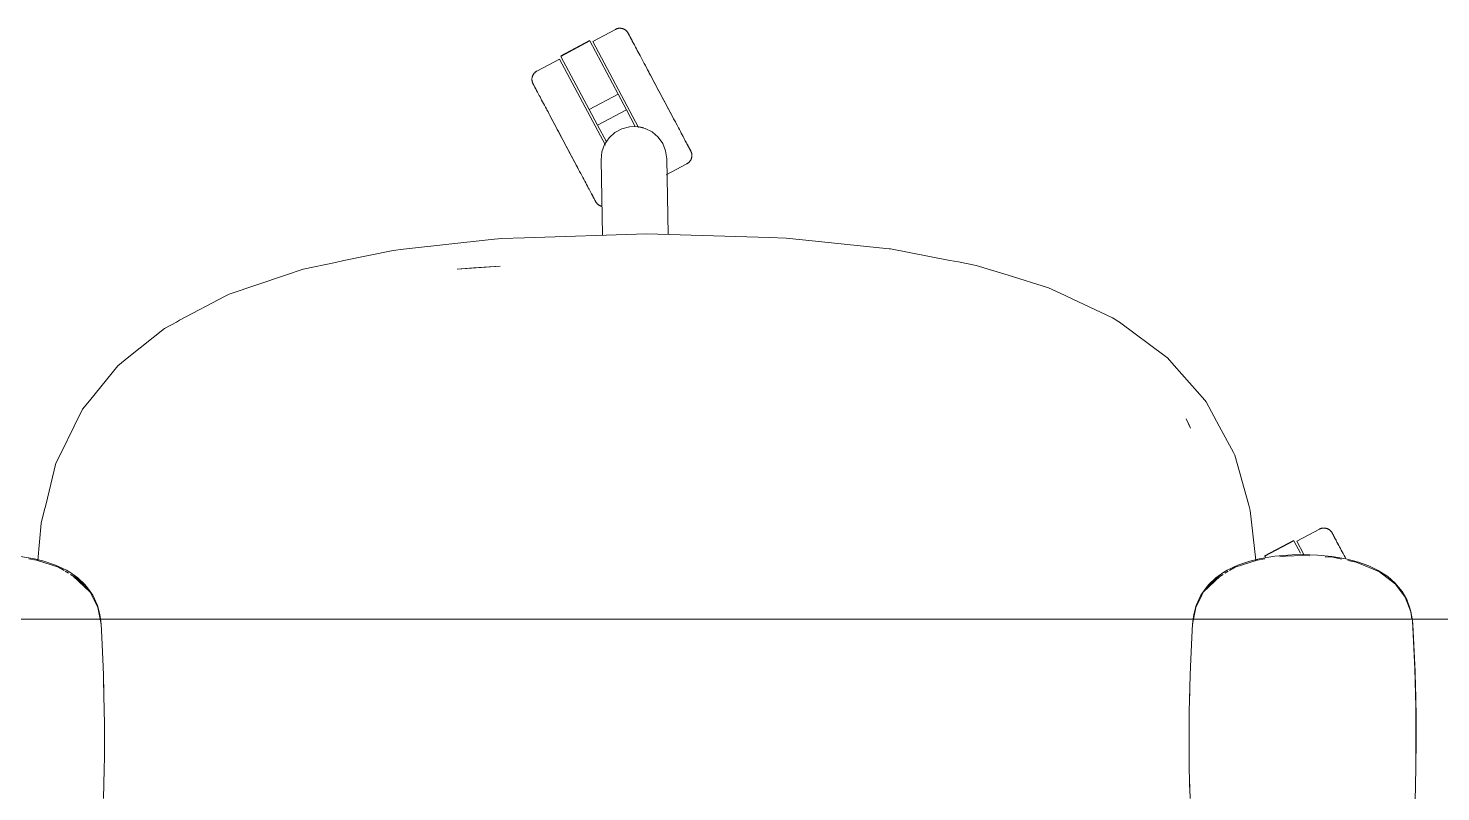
# Model space of a CAD drawing. Header units: millimetres. Extents: x 155920 to 295199, y -4084 to 97293.
# Drawn here: x 159204 to 159807, y 30156 to 30482 of the extents above; entities that cross this region are included whole.
import ezdxf

# ---------------------------------------------------------------- set-up
doc = ezdxf.new("R2010")
doc.units = ezdxf.units.MM
doc.header["$MEASUREMENT"] = 0
doc.layers.add('G-IMPT', color=8, linetype='CONTINUOUS', lineweight=9)
doc.layers.add('I-FURN', color=8, linetype='CONTINUOUS', lineweight=9)

msp = doc.modelspace()

# ---------------------------------------------------------------- linework, layer by layer
at = {"layer": 'G-IMPT'}
for p, q in [((159415.72, 30392.16), (159467.91, 30393.86)), ((159467.91, 30393.86), (159520.07, 30392.25)), ((159401.41, 30391.35), (159363.96, 30387.23)), ((159401.41, 30391.35), (159405.78, 30391.84)), ((159415.72, 30392.16), (159405.78, 30391.84)), ((159520.07, 30392.25), (159527.33, 30392.02)), ((159534.4, 30391.29), (159527.33, 30392.02)), ((159571.39, 30387.47), (159534.4, 30391.29)), ((159571.39, 30387.47), (159571.85, 30387.38)), ((159334.92, 30381.63), (159321.1, 30378.76)), ((159338.6, 30382.39), (159334.92, 30381.63)), ((159338.6, 30382.39), (159359.55, 30386.74)), ((159359.55, 30386.74), (159363.96, 30387.23)), ((159597.23, 30382.51), (159571.85, 30387.38)), ((159597.23, 30382.51), (159600.89, 30381.81)), ((159608.5, 30380.35), (159600.89, 30381.81)), ((159313.67, 30376.24), (159289.58, 30368.09)), ((159313.67, 30376.24), (159321.1, 30378.76)), ((159405.25, 30379.96), (159386.97, 30378.71)), ((159386.97, 30378.71), (159393.91, 30379.32)), ((159405.25, 30379.96), (159393.91, 30379.32)), ((159622.1, 30376.16), (159608.5, 30380.35)), ((159639.38, 30370.84), (159622.1, 30376.16)), ((159639.38, 30370.84), (159646.14, 30367.65)), ((159268.41, 30356.92), (159287.92, 30367.21)), ((159287.92, 30367.21), (159289.58, 30368.09)), ((159647.06, 30367.21), (159646.14, 30367.65)), ((159666.7, 30357.95), (159647.06, 30367.21)), ((159666.7, 30357.95), (159667.41, 30357.53)), ((159668.98, 30356.59), (159667.41, 30357.53)), ((159261.9, 30353.48), (159246.77, 30341.28)), ((159261.9, 30353.48), (159267.03, 30356.19)), ((159268.41, 30356.92), (159267.03, 30356.19)), ((159669.75, 30356.12), (159668.98, 30356.59)), ((159669.75, 30356.12), (159689.25, 30341.56)), ((159242.11, 30337.51), (159246.77, 30341.28)), ((159689.25, 30341.56), (159690.22, 30340.83)), ((159693.09, 30337.57), (159690.22, 30340.83)), ((159229.94, 30322.57), (159242.11, 30337.51)), ((159693.09, 30337.57), (159706.11, 30322.79)), ((159229.94, 30322.57), (159226.96, 30318.91)), ((159706.11, 30322.79), (159706.69, 30322.12)), ((159712.28, 30311.68), (159706.69, 30322.12)), ((159226.96, 30318.91), (159223.43, 30311.75)), ((159217.79, 30300.28), (159223.43, 30311.75)), ((159698.08, 30314.82), (159699.26, 30312.52)), ((159698.08, 30314.82), (159700.04, 30310.93)), ((159699.26, 30312.52), (159700.04, 30310.93)), ((159718.29, 30300.45), (159712.28, 30311.68)), ((159217.79, 30300.28), (159215.64, 30295.92)), ((159718.89, 30299.34), (159718.29, 30300.45)), ((159724.89, 30277.99), (159718.89, 30299.34)), ((159215.64, 30295.92), (159211.24, 30277.98)), ((159209.36, 30270.31), (159210.66, 30275.6)), ((159211.24, 30277.98), (159210.66, 30275.6)), ((159724.89, 30277.99), (159725.53, 30275.73)), ((159727.94, 30254.45), (159725.53, 30275.73)), ((159207.92, 30254.44), (159209.36, 30270.31)), ((159206.45, 30255.12), (159199.69, 30256.24)), ((159204, 30255.03), (159207.29, 30254.57)), ((159210.38, 30254.14), (159206.45, 30255.12)), ((159725.36, 30254.14), (159729.29, 30255.12)), ((159731.74, 30255.03), (159728.45, 30254.57)), ((159729.29, 30255.12), (159736.05, 30256.24)), ((159743.37, 30256.81), (159736.05, 30256.24)), ((159740.71, 30256.29), (159738.07, 30255.92)), ((159740.71, 30256.29), (159747.87, 30256.53)), ((159743.37, 30256.81), (159747.87, 30256.9)), ((159747.87, 30256.9), (159754.21, 30256.72)), ((159750.98, 30256.34), (159747.87, 30256.53)), ((159760.36, 30256.15), (159754.21, 30256.72)), ((159760.7, 30255.74), (159757.49, 30255.94)), ((159760.36, 30256.15), (159766.29, 30255.15)), ((159764.45, 30254.97), (159760.7, 30255.74)), ((159771.77, 30253.73), (159766.29, 30255.15)), ((159207.29, 30254.57), (159216.69, 30251.54)), ((159210.38, 30254.14), (159215.47, 30252.4)), ((159215.47, 30252.4), (159220.11, 30250.2)), ((159216.69, 30251.54), (159219.14, 30250.07)), ((159219.61, 30249.79), (159221.05, 30248.93)), ((159220.11, 30250.2), (159221.48, 30249.39)), ((159224.93, 30246.95), (159221.48, 30249.39)), ((159710.81, 30246.95), (159714.26, 30249.39)), ((159715.64, 30250.2), (159714.26, 30249.39)), ((159716.14, 30249.79), (159714.69, 30248.93)), ((159720.27, 30252.4), (159715.64, 30250.2)), ((159719.06, 30251.54), (159716.6, 30250.07)), ((159728.45, 30254.57), (159719.06, 30251.54)), ((159725.36, 30254.14), (159720.27, 30252.4)), ((159770.66, 30253.7), (159767.2, 30254.41)), ((159770.66, 30253.7), (159776.28, 30251.37)), ((159771.77, 30253.73), (159776.11, 30252.14)), ((159780.18, 30250.16), (159776.11, 30252.14)), ((159780.68, 30249.53), (159776.28, 30251.37)), ((159780.18, 30250.16), (159784.23, 30247.5)), ((159787.47, 30244.31), (159780.68, 30249.53)), ((159221.84, 30248.46), (159224.99, 30246.58)), ((159222.9, 30247.77), (159230.29, 30240.87)), ((159222.9, 30247.77), (159224.37, 30246.49)), ((159227.98, 30244.08), (159224.93, 30246.95)), ((159224.99, 30246.58), (159230.29, 30240.87)), ((159225.22, 30245.75), (159228.06, 30243.28)), ((159227.98, 30244.08), (159229.11, 30242.76)), ((159230.29, 30240.87), (159228.06, 30243.28)), ((159231.32, 30239.54), (159229.11, 30242.76)), ((159704.43, 30239.54), (159706.63, 30242.76)), ((159712.84, 30247.77), (159705.45, 30240.87)), ((159710.75, 30246.58), (159705.45, 30240.87)), ((159705.45, 30240.87), (159707.68, 30243.28)), ((159707.76, 30244.08), (159706.63, 30242.76)), ((159710.53, 30245.75), (159707.68, 30243.28)), ((159707.76, 30244.08), (159710.81, 30246.95)), ((159713.91, 30248.46), (159710.75, 30246.58)), ((159712.84, 30247.77), (159711.37, 30246.49)), ((159784.23, 30247.5), (159787.27, 30244.83)), ((159790.34, 30241.09), (159787.27, 30244.83)), ((159791.63, 30238.69), (159787.47, 30244.31)), ((159231.4, 30238.63), (159230.29, 30240.87)), ((159231.32, 30239.54), (159233.3, 30235.21)), ((159231.4, 30238.63), (159233.5, 30234.37)), ((159704.35, 30238.63), (159702.24, 30234.37)), ((159704.43, 30239.54), (159702.44, 30235.21)), ((159704.35, 30238.63), (159705.45, 30240.87)), ((159792.3, 30237.66), (159790.34, 30241.09)), ((159794.04, 30232.5), (159791.63, 30238.69)), ((159792.3, 30237.66), (159793.7, 30234.02)), ((159234.37, 30231.26), (159233.3, 30235.21)), ((159233.5, 30234.37), (159234.44, 30229.33)), ((159234.61, 30229.33), (159234.37, 30231.26)), ((159701.13, 30229.33), (159701.37, 30231.26)), ((159702.24, 30234.37), (159701.3, 30229.33)), ((159701.37, 30231.26), (159702.44, 30235.21)), ((159794.06, 30232.67), (159793.7, 30234.02)), ((159794.04, 30232.5), (159794.52, 30229.33)), ((159794.06, 30232.67), (159794.51, 30230.28)), ((159234.44, 30229.33), (159234.87, 30227.03)), ((159234.87, 30227.25), (159234.61, 30229.33)), ((159235.15, 30221.59), (159234.87, 30227.25)), ((159700.59, 30221.59), (159700.87, 30227.25)), ((159701.3, 30229.33), (159700.87, 30227.03)), ((159700.87, 30227.25), (159701.13, 30229.33)), ((159794.76, 30228.63), (159794.51, 30230.28)), ((159795.81, 30208.06), (159794.76, 30228.63)), ((159795.85, 30206.85), (159794.76, 30228.63)), ((159794.76, 30228.63), (159794.87, 30227.03)), ((159795.85, 30206.85), (159794.87, 30227.03)), ((159235.15, 30221.59), (159235.77, 30209.03)), ((159700.59, 30221.59), (159699.97, 30209.03)), ((159235.89, 30205.48), (159235.77, 30209.03)), ((159699.85, 30205.48), (159699.97, 30209.03)), ((159796.31, 30186.66), (159795.81, 30208.06)), ((159796.15, 30196.49), (159795.81, 30208.06)), ((159795.81, 30208.06), (159795.85, 30206.85)), ((159796.31, 30186.66), (159795.85, 30206.85)), ((159236.27, 30189.81), (159235.89, 30205.48)), ((159235.98, 30201.44), (159236.09, 30198.75)), ((159699.47, 30189.81), (159699.85, 30205.48)), ((159699.77, 30201.44), (159699.65, 30198.75)), ((159236.09, 30196.54), (159236.09, 30198.75)), ((159699.65, 30196.54), (159699.65, 30198.75)), ((159796.27, 30166.48), (159796.15, 30196.49)), ((159796.31, 30186.66), (159796.15, 30196.49)), ((159796.15, 30196.49), (159796.35, 30177.27)), ((159236.27, 30189.81), (159236.32, 30185.3)), ((159699.47, 30189.81), (159699.42, 30185.3)), ((159796.29, 30188.7), (159796.22, 30190.61)), ((159236.32, 30185.3), (159236.31, 30170.59)), ((159699.42, 30185.3), (159699.43, 30170.59)), ((159796.27, 30186.66), (159796.29, 30188.24)), ((159796.27, 30166.48), (159796.31, 30186.66)), ((159796.27, 30166.48), (159796.35, 30177.27)), ((159236.24, 30165.12), (159236.31, 30170.59)), ((159699.5, 30165.12), (159699.43, 30170.59)), ((159236.24, 30165.12), (159235.95, 30152.81)), ((159699.5, 30165.12), (159699.79, 30152.81)), ((159796.27, 30166.48), (159796.1, 30158.06)), ((159236.03, 30156.68), (159236.11, 30158.34)), ((159236.11, 30158.34), (159236.11, 30160.42)), ((159699.64, 30158.34), (159699.64, 30160.42)), ((159699.71, 30156.68), (159699.64, 30158.34)), ((159795.71, 30146.3), (159796.1, 30158.06))]:
    msp.add_line(p, q, dxfattribs=at)
at = {"layer": 'I-FURN'}
for p, q in [((159454.48, 30481.13), (159444.79, 30475.98)), ((159454.48, 30481.13), (159454.62, 30481.2)), ((159454.62, 30481.2), (159454.77, 30481.27)), ((159454.77, 30481.27), (159454.92, 30481.33)), ((159454.92, 30481.33), (159455.07, 30481.38)), ((159455.07, 30481.38), (159455.22, 30481.43)), ((159455.22, 30481.43), (159455.38, 30481.48)), ((159455.38, 30481.48), (159455.53, 30481.51)), ((159455.53, 30481.51), (159455.69, 30481.54)), ((159455.69, 30481.54), (159455.85, 30481.57)), ((159455.85, 30481.57), (159456.01, 30481.58)), ((159456.01, 30481.58), (159456.17, 30481.6)), ((159456.17, 30481.6), (159456.33, 30481.6)), ((159456.33, 30481.6), (159456.49, 30481.6)), ((159456.49, 30481.6), (159456.66, 30481.59)), ((159456.66, 30481.59), (159456.82, 30481.58)), ((159456.82, 30481.58), (159456.98, 30481.55)), ((159456.98, 30481.55), (159457.13, 30481.53)), ((159457.13, 30481.53), (159457.29, 30481.49)), ((159457.29, 30481.49), (159457.45, 30481.45)), ((159457.45, 30481.45), (159457.6, 30481.41)), ((159457.6, 30481.41), (159457.76, 30481.35)), ((159457.76, 30481.35), (159457.91, 30481.3)), ((159457.91, 30481.3), (159458.05, 30481.23)), ((159458.05, 30481.23), (159458.2, 30481.16)), ((159458.2, 30481.16), (159458.34, 30481.08)), ((159458.34, 30481.08), (159458.48, 30481)), ((159458.48, 30481), (159458.61, 30480.92)), ((159458.61, 30480.92), (159458.75, 30480.82)), ((159458.75, 30480.82), (159458.88, 30480.73)), ((159458.88, 30480.73), (159459, 30480.62)), ((159459, 30480.62), (159459.12, 30480.52)), ((159459.12, 30480.52), (159459.23, 30480.4)), ((159459.23, 30480.4), (159459.35, 30480.29)), ((159459.35, 30480.29), (159459.45, 30480.16)), ((159459.45, 30480.16), (159459.55, 30480.04)), ((159459.55, 30480.04), (159459.65, 30479.91)), ((159459.65, 30479.91), (159459.74, 30479.78)), ((159459.74, 30479.78), (159459.83, 30479.64)), ((159459.83, 30479.64), (159459.91, 30479.5)), ((159459.91, 30479.5), (159459.93, 30479.46)), ((159459.93, 30479.46), (159459.94, 30479.44)), ((159459.95, 30479.41), (159459.93, 30479.46)), ((159459.93, 30479.46), (159459.93, 30479.46)), ((159459.94, 30479.44), (159459.97, 30479.38)), ((159460, 30479.33), (159459.95, 30479.41)), ((159459.97, 30479.38), (159460.02, 30479.28)), ((159460.06, 30479.21), (159460, 30479.33)), ((159460.02, 30479.28), (159460.1, 30479.14)), ((159460.15, 30479.05), (159460.06, 30479.21)), ((159460.1, 30479.14), (159460.19, 30478.96)), ((159460.25, 30478.85), (159460.15, 30479.05)), ((159460.19, 30478.96), (159460.31, 30478.74)), ((159460.38, 30478.61), (159460.25, 30478.85)), ((159460.31, 30478.74), (159460.45, 30478.48)), ((159460.53, 30478.33), (159460.38, 30478.61)), ((159460.45, 30478.48), (159460.61, 30478.19)), ((159460.7, 30478.01), (159460.53, 30478.33)), ((159460.61, 30478.19), (159460.78, 30477.85)), ((159460.89, 30477.65), (159460.7, 30478.01)), ((159443.47, 30476.33), (159431.11, 30469.76)), ((159431.2, 30469.59), (159443.56, 30476.16)), ((159443.56, 30476.16), (159455.63, 30453.45)), ((159444.79, 30475.98), (159464.31, 30439.26)), ((159460.78, 30477.85), (159460.98, 30477.48)), ((159461.1, 30477.26), (159460.89, 30477.65)), ((159460.98, 30477.48), (159461.2, 30477.07)), ((159461.33, 30476.83), (159461.1, 30477.26)), ((159461.2, 30477.07), (159461.44, 30476.62)), ((159461.57, 30476.37), (159461.33, 30476.83)), ((159461.44, 30476.62), (159461.69, 30476.14)), ((159461.84, 30475.86), (159461.57, 30476.37)), ((159461.69, 30476.14), (159461.97, 30475.62)), ((159462.12, 30475.33), (159461.84, 30475.86)), ((159461.97, 30475.62), (159462.26, 30475.07)), ((159462.43, 30474.76), (159462.12, 30475.33)), ((159462.26, 30475.07), (159462.57, 30474.49)), ((159462.75, 30474.16), (159462.43, 30474.76)), ((159463.08, 30473.52), (159462.75, 30474.16)), ((159463.44, 30472.86), (159463.08, 30473.52)), ((159463.81, 30472.17), (159463.44, 30472.86)), ((159464.19, 30471.44), (159463.81, 30472.17)), ((159430.66, 30468.47), (159420.98, 30463.32)), ((159430.66, 30468.47), (159450.2, 30431.72)), ((159443.27, 30446.88), (159431.2, 30469.59)), ((159464.59, 30470.69), (159464.19, 30471.44)), ((159465, 30469.92), (159464.59, 30470.69)), ((159465.43, 30469.12), (159465, 30469.92)), ((159465.87, 30468.29), (159465.43, 30469.12)), ((159466.32, 30467.45), (159465.87, 30468.29)), ((159466.78, 30466.58), (159466.32, 30467.45)), ((159467.25, 30465.69), (159466.78, 30466.58)), ((159418.84, 30459.88), (159418.85, 30460.05)), ((159418.84, 30459.72), (159418.84, 30459.88)), ((159418.85, 30460.05), (159418.86, 30460.21)), ((159418.86, 30460.21), (159418.89, 30460.37)), ((159418.89, 30460.37), (159418.91, 30460.52)), ((159418.91, 30460.52), (159418.95, 30460.68)), ((159418.95, 30460.68), (159418.99, 30460.84)), ((159418.99, 30460.84), (159419.03, 30460.99)), ((159419.03, 30460.99), (159419.09, 30461.15)), ((159419.09, 30461.15), (159419.14, 30461.3)), ((159419.14, 30461.3), (159419.21, 30461.44)), ((159419.21, 30461.44), (159419.28, 30461.59)), ((159419.28, 30461.59), (159419.35, 30461.73)), ((159419.35, 30461.73), (159419.44, 30461.87)), ((159419.44, 30461.87), (159419.52, 30462)), ((159419.52, 30462), (159419.62, 30462.14)), ((159419.62, 30462.14), (159419.71, 30462.27)), ((159419.71, 30462.27), (159419.82, 30462.39)), ((159419.82, 30462.39), (159419.92, 30462.51)), ((159419.92, 30462.51), (159420.04, 30462.62)), ((159420.04, 30462.62), (159420.15, 30462.74)), ((159420.15, 30462.74), (159420.27, 30462.84)), ((159420.27, 30462.84), (159420.4, 30462.94)), ((159420.4, 30462.94), (159420.53, 30463.04)), ((159420.53, 30463.04), (159420.66, 30463.13)), ((159420.66, 30463.13), (159420.8, 30463.22)), ((159420.8, 30463.22), (159420.94, 30463.3)), ((159420.94, 30463.3), (159420.98, 30463.32)), ((159467.73, 30464.79), (159467.25, 30465.69)), ((159467.47, 30465.28), (159467.95, 30464.36)), ((159468.22, 30463.86), (159467.73, 30464.79)), ((159467.95, 30464.36), (159468.45, 30463.43)), ((159468.72, 30462.93), (159468.22, 30463.86)), ((159468.45, 30463.43), (159468.95, 30462.49)), ((159469.23, 30461.97), (159468.72, 30462.93)), ((159468.95, 30462.49), (159469.46, 30461.53)), ((159469.74, 30461.01), (159469.23, 30461.97)), ((159469.46, 30461.53), (159469.98, 30460.56)), ((159470.26, 30460.04), (159469.74, 30461.01)), ((159469.98, 30460.56), (159470.5, 30459.58)), ((159470.78, 30459.05), (159470.26, 30460.04)), ((159418.84, 30459.56), (159418.84, 30459.72)), ((159418.86, 30459.4), (159418.84, 30459.56)), ((159418.87, 30459.24), (159418.86, 30459.4)), ((159418.9, 30459.08), (159418.87, 30459.24)), ((159418.93, 30458.92), (159418.9, 30459.08)), ((159418.96, 30458.77), (159418.93, 30458.92)), ((159419.01, 30458.61), (159418.96, 30458.77)), ((159419.06, 30458.46), (159419.01, 30458.61)), ((159419.11, 30458.31), (159419.06, 30458.46)), ((159419.17, 30458.16), (159419.11, 30458.31)), ((159419.24, 30458.01), (159419.17, 30458.16)), ((159419.31, 30457.87), (159419.24, 30458.01)), ((159419.31, 30457.86), (159419.31, 30457.87)), ((159419.31, 30457.87), (159419.32, 30457.85)), ((159419.34, 30457.82), (159419.31, 30457.86)), ((159419.32, 30457.85), (159419.35, 30457.79)), ((159419.38, 30457.74), (159419.34, 30457.82)), ((159419.35, 30457.79), (159419.41, 30457.69)), ((159419.44, 30457.61), (159419.38, 30457.74)), ((159419.41, 30457.69), (159419.48, 30457.55)), ((159419.53, 30457.45), (159419.44, 30457.61)), ((159419.48, 30457.55), (159419.58, 30457.37)), ((159419.64, 30457.25), (159419.53, 30457.45)), ((159419.58, 30457.37), (159419.69, 30457.15)), ((159419.77, 30457.01), (159419.64, 30457.25)), ((159419.69, 30457.15), (159419.83, 30456.89)), ((159419.91, 30456.73), (159419.77, 30457.01)), ((159419.83, 30456.89), (159419.99, 30456.59)), ((159420.08, 30456.41), (159419.91, 30456.73)), ((159419.99, 30456.59), (159420.17, 30456.25)), ((159420.27, 30456.06), (159420.08, 30456.41)), ((159420.17, 30456.25), (159420.37, 30455.88)), ((159420.48, 30455.67), (159420.27, 30456.06)), ((159420.37, 30455.88), (159420.58, 30455.47)), ((159420.71, 30455.24), (159420.48, 30455.67)), ((159420.58, 30455.47), (159420.82, 30455.03)), ((159420.96, 30454.77), (159420.71, 30455.24)), ((159420.82, 30455.03), (159421.08, 30454.54)), ((159421.22, 30454.27), (159420.96, 30454.77)), ((159421.08, 30454.54), (159421.35, 30454.03)), ((159421.51, 30453.73), (159421.22, 30454.27)), ((159421.35, 30454.03), (159421.65, 30453.48)), ((159470.5, 30459.58), (159471.02, 30458.6)), ((159471.31, 30458.06), (159470.78, 30459.05)), ((159471.02, 30458.6), (159471.55, 30457.6)), ((159471.84, 30457.06), (159471.31, 30458.06)), ((159471.55, 30457.6), (159472.08, 30456.6)), ((159472.37, 30456.06), (159471.84, 30457.06)), ((159472.08, 30456.6), (159472.61, 30455.6)), ((159472.9, 30455.06), (159472.37, 30456.06)), ((159472.61, 30455.6), (159473.15, 30454.6)), ((159473.44, 30454.05), (159472.9, 30455.06)), ((159473.15, 30454.6), (159473.68, 30453.59)), ((159473.97, 30453.05), (159473.44, 30454.05)), ((159421.81, 30453.16), (159421.51, 30453.73)), ((159421.65, 30453.48), (159421.96, 30452.89)), ((159421.96, 30452.89), (159422.28, 30452.28)), ((159422.28, 30452.28), (159422.63, 30451.63)), ((159422.63, 30451.63), (159422.99, 30450.95)), ((159422.99, 30450.95), (159423.36, 30450.24)), ((159423.36, 30450.24), (159423.76, 30449.51)), ((159423.76, 30449.51), (159424.16, 30448.75)), ((159424.16, 30448.75), (159424.58, 30447.96)), ((159424.58, 30447.96), (159425.01, 30447.15)), ((159443.27, 30446.88), (159455.63, 30453.45)), ((159455.63, 30453.45), (159459.17, 30446.81)), ((159473.68, 30453.59), (159474.22, 30452.59)), ((159474.5, 30452.05), (159473.97, 30453.05)), ((159474.22, 30452.59), (159474.75, 30451.59)), ((159475.04, 30451.05), (159474.5, 30452.05)), ((159474.75, 30451.59), (159475.28, 30450.59)), ((159475.56, 30450.05), (159475.04, 30451.05)), ((159475.28, 30450.59), (159475.81, 30449.6)), ((159476.09, 30449.06), (159475.56, 30450.05)), ((159475.81, 30449.6), (159476.33, 30448.61)), ((159476.61, 30448.09), (159476.09, 30449.06)), ((159476.33, 30448.61), (159476.85, 30447.64)), ((159477.12, 30447.12), (159476.61, 30448.09)), ((159425.01, 30447.15), (159425.46, 30446.31)), ((159425.7, 30445.85), (159425.25, 30446.7)), ((159425.46, 30446.31), (159425.91, 30445.45)), ((159426.16, 30444.98), (159425.7, 30445.85)), ((159425.91, 30445.45), (159426.38, 30444.58)), ((159426.63, 30444.1), (159426.16, 30444.98)), ((159426.38, 30444.58), (159426.85, 30443.68)), ((159427.11, 30443.19), (159426.63, 30444.1)), ((159426.85, 30443.68), (159427.34, 30442.77)), ((159427.61, 30442.27), (159427.11, 30443.19)), ((159427.34, 30442.77), (159427.83, 30441.84)), ((159428.1, 30441.33), (159427.61, 30442.27)), ((159427.83, 30441.84), (159428.34, 30440.89)), ((159446.8, 30440.24), (159443.27, 30446.88)), ((159446.8, 30440.24), (159459.17, 30446.81)), ((159459.17, 30446.81), (159462.96, 30439.67)), ((159476.85, 30447.64), (159477.36, 30446.68)), ((159477.63, 30446.16), (159477.12, 30447.12)), ((159477.36, 30446.68), (159477.87, 30445.72)), ((159478.14, 30445.22), (159477.63, 30446.16)), ((159477.87, 30445.72), (159478.36, 30444.79)), ((159478.63, 30444.29), (159478.14, 30445.22)), ((159478.36, 30444.79), (159478.85, 30443.86)), ((159479.12, 30443.37), (159478.63, 30444.29)), ((159478.85, 30443.86), (159479.34, 30442.96)), ((159479.59, 30442.48), (159479.12, 30443.37)), ((159479.34, 30442.96), (159479.81, 30442.07)), ((159480.06, 30441.6), (159479.59, 30442.48)), ((159479.81, 30442.07), (159480.27, 30441.2)), ((159428.61, 30440.38), (159428.1, 30441.33)), ((159428.34, 30440.89), (159428.84, 30439.94)), ((159429.12, 30439.41), (159428.61, 30440.38)), ((159428.84, 30439.94), (159429.36, 30438.97)), ((159429.64, 30438.44), (159429.12, 30439.41)), ((159429.36, 30438.97), (159429.88, 30437.99)), ((159430.16, 30437.46), (159429.64, 30438.44)), ((159429.88, 30437.99), (159430.41, 30437)), ((159430.69, 30436.47), (159430.16, 30437.46)), ((159430.41, 30437), (159430.93, 30436.01)), ((159431.22, 30435.47), (159430.69, 30436.47)), ((159430.93, 30436.01), (159431.46, 30435.01)), ((159450.6, 30433.1), (159446.8, 30440.24)), ((159451.74, 30434.78), (159454.23, 30437.06)), ((159454.23, 30437.06), (159457.19, 30438.68)), ((159457.19, 30438.68), (159460.45, 30439.54)), ((159460.45, 30439.54), (159463.82, 30439.6)), ((159463.82, 30439.6), (159467.11, 30438.85)), ((159467.11, 30438.85), (159470.12, 30437.33)), ((159470.12, 30437.33), (159472.69, 30435.14)), ((159480.51, 30440.74), (159480.06, 30441.6)), ((159480.27, 30441.2), (159480.72, 30440.36)), ((159480.96, 30439.91), (159480.51, 30440.74)), ((159481.39, 30439.1), (159480.96, 30439.91)), ((159481.81, 30438.31), (159481.39, 30439.1)), ((159482.21, 30437.55), (159481.81, 30438.31)), ((159482.6, 30436.81), (159482.21, 30437.55)), ((159482.98, 30436.1), (159482.6, 30436.81)), ((159483.34, 30435.43), (159482.98, 30436.1)), ((159431.75, 30434.47), (159431.22, 30435.47)), ((159431.46, 30435.01), (159432, 30434.01)), ((159432.29, 30433.46), (159431.75, 30434.47)), ((159432, 30434.01), (159432.53, 30433)), ((159432.82, 30432.46), (159432.29, 30433.46)), ((159432.53, 30433), (159433.07, 30431.99)), ((159433.36, 30431.45), (159432.82, 30432.46)), ((159433.07, 30431.99), (159433.6, 30430.99)), ((159433.89, 30430.45), (159433.36, 30431.45)), ((159433.6, 30430.99), (159434.13, 30429.99)), ((159434.42, 30429.45), (159433.89, 30430.45)), ((159434.13, 30429.99), (159434.66, 30428.99)), ((159448.73, 30428.79), (159449.88, 30431.97)), ((159449.88, 30431.97), (159451.74, 30434.78)), ((159472.69, 30435.14), (159474.65, 30432.4)), ((159474.65, 30432.4), (159475.9, 30429.27)), ((159483.69, 30434.78), (159483.34, 30435.43)), ((159484.01, 30434.16), (159483.69, 30434.78)), ((159484.32, 30433.58), (159484.01, 30434.16)), ((159484.16, 30433.89), (159484.46, 30433.32)), ((159484.62, 30433.03), (159484.32, 30433.58)), ((159484.46, 30433.32), (159484.75, 30432.78)), ((159484.89, 30432.51), (159484.62, 30433.03)), ((159484.75, 30432.78), (159485.01, 30432.28)), ((159485.15, 30432.03), (159484.89, 30432.51)), ((159485.01, 30432.28), (159485.26, 30431.82)), ((159485.39, 30431.58), (159485.15, 30432.03)), ((159485.26, 30431.82), (159485.49, 30431.39)), ((159485.6, 30431.17), (159485.39, 30431.58)), ((159485.49, 30431.39), (159485.7, 30431)), ((159485.8, 30430.8), (159485.6, 30431.17)), ((159485.7, 30431), (159485.89, 30430.64)), ((159485.98, 30430.46), (159485.8, 30430.8)), ((159485.89, 30430.64), (159486.05, 30430.32)), ((159486.14, 30430.17), (159485.98, 30430.46)), ((159486.05, 30430.32), (159486.2, 30430.04)), ((159486.28, 30429.91), (159486.14, 30430.17)), ((159486.2, 30430.04), (159486.33, 30429.8)), ((159486.39, 30429.69), (159486.28, 30429.91)), ((159486.33, 30429.8), (159486.44, 30429.6)), ((159486.49, 30429.51), (159486.39, 30429.69)), ((159434.95, 30428.46), (159434.42, 30429.45)), ((159434.66, 30428.99), (159435.19, 30428)), ((159435.47, 30427.47), (159434.95, 30428.46)), ((159435.19, 30428), (159435.71, 30427.02)), ((159435.99, 30426.49), (159435.47, 30427.47)), ((159435.71, 30427.02), (159436.23, 30426.04)), ((159436.51, 30425.52), (159435.99, 30426.49)), ((159436.23, 30426.04), (159436.74, 30425.08)), ((159437.02, 30424.56), (159436.51, 30425.52)), ((159436.74, 30425.08), (159437.25, 30424.13)), ((159437.52, 30423.62), (159437.02, 30424.56)), ((159437.25, 30424.13), (159437.75, 30423.19)), ((159438.01, 30422.69), (159437.52, 30423.62)), ((159448.39, 30425.44), (159448.73, 30428.79)), ((159448.95, 30393.25), (159448.39, 30425.44)), ((159475.9, 30429.27), (159476.37, 30425.92)), ((159476.15, 30419.04), (159484.99, 30423.74)), ((159476.37, 30425.92), (159476.93, 30393.58)), ((159485.03, 30423.76), (159484.99, 30423.74)), ((159485.17, 30423.84), (159485.03, 30423.76)), ((159485.31, 30423.92), (159485.17, 30423.84)), ((159485.44, 30424.01), (159485.31, 30423.92)), ((159485.57, 30424.11), (159485.44, 30424.01)), ((159485.69, 30424.21), (159485.57, 30424.11)), ((159485.82, 30424.32), (159485.69, 30424.21)), ((159485.93, 30424.43), (159485.82, 30424.32)), ((159486.04, 30424.54), (159485.93, 30424.43)), ((159486.15, 30424.66), (159486.04, 30424.54)), ((159486.26, 30424.79), (159486.15, 30424.66)), ((159486.35, 30424.92), (159486.26, 30424.79)), ((159486.45, 30425.05), (159486.35, 30424.92)), ((159486.44, 30429.6), (159486.52, 30429.44)), ((159486.53, 30425.18), (159486.45, 30425.05)), ((159486.56, 30429.37), (159486.49, 30429.51)), ((159486.52, 30429.44), (159486.59, 30429.32)), ((159486.61, 30425.32), (159486.53, 30425.18)), ((159486.62, 30429.27), (159486.56, 30429.37)), ((159486.59, 30429.32), (159486.63, 30429.24)), ((159486.69, 30425.47), (159486.61, 30425.32)), ((159486.65, 30429.21), (159486.62, 30429.27)), ((159486.63, 30429.24), (159486.65, 30429.19)), ((159486.66, 30429.19), (159486.65, 30429.21)), ((159486.65, 30429.19), (159486.66, 30429.19)), ((159486.66, 30429.19), (159486.73, 30429.04)), ((159486.76, 30425.61), (159486.69, 30425.47)), ((159486.73, 30429.04), (159486.8, 30428.9)), ((159486.83, 30425.76), (159486.76, 30425.61)), ((159486.8, 30428.9), (159486.86, 30428.75)), ((159486.88, 30425.91), (159486.83, 30425.76)), ((159486.86, 30428.75), (159486.91, 30428.6)), ((159486.94, 30426.06), (159486.88, 30425.91)), ((159486.91, 30428.6), (159486.96, 30428.44)), ((159486.98, 30426.22), (159486.94, 30426.06)), ((159486.96, 30428.44), (159487.01, 30428.29)), ((159487.02, 30426.37), (159486.98, 30426.22)), ((159487.01, 30428.29), (159487.04, 30428.13)), ((159487.06, 30426.53), (159487.02, 30426.37)), ((159487.04, 30428.13), (159487.07, 30427.97)), ((159487.08, 30426.69), (159487.06, 30426.53)), ((159487.07, 30427.97), (159487.1, 30427.81)), ((159487.1, 30426.85), (159487.08, 30426.69)), ((159487.1, 30427.81), (159487.11, 30427.65)), ((159487.12, 30427.01), (159487.1, 30426.85)), ((159487.11, 30427.65), (159487.13, 30427.49)), ((159487.13, 30427.17), (159487.12, 30427.01)), ((159487.13, 30427.49), (159487.13, 30427.33)), ((159487.13, 30427.33), (159487.13, 30427.17)), ((159437.75, 30423.19), (159438.24, 30422.27)), ((159438.5, 30421.78), (159438.01, 30422.69)), ((159438.24, 30422.27), (159438.72, 30421.36)), ((159438.72, 30421.36), (159439.19, 30420.47)), ((159439.19, 30420.47), (159439.65, 30419.61)), ((159439.65, 30419.61), (159440.1, 30418.76)), ((159440.1, 30418.76), (159440.54, 30417.94)), ((159440.54, 30417.94), (159440.97, 30417.13)), ((159440.97, 30417.13), (159441.38, 30416.36)), ((159441.38, 30416.36), (159441.78, 30415.61)), ((159441.78, 30415.61), (159442.16, 30414.89)), ((159442.16, 30414.89), (159442.53, 30414.19)), ((159442.53, 30414.19), (159442.89, 30413.53)), ((159442.89, 30413.53), (159443.22, 30412.9)), ((159443.22, 30412.9), (159443.54, 30412.29)), ((159443.71, 30411.98), (159443.4, 30412.57)), ((159443.54, 30412.29), (159443.85, 30411.72)), ((159444, 30411.43), (159443.71, 30411.98)), ((159443.85, 30411.72), (159444.13, 30411.19)), ((159444.28, 30410.91), (159444, 30411.43)), ((159444.13, 30411.19), (159444.4, 30410.69)), ((159444.53, 30410.43), (159444.28, 30410.91)), ((159444.4, 30410.69), (159444.64, 30410.22)), ((159444.77, 30409.99), (159444.53, 30410.43)), ((159444.64, 30410.22), (159444.87, 30409.79)), ((159444.99, 30409.58), (159444.77, 30409.99)), ((159444.87, 30409.79), (159445.08, 30409.4)), ((159445.19, 30409.2), (159444.99, 30409.58)), ((159445.08, 30409.4), (159445.27, 30409.04)), ((159445.36, 30408.87), (159445.19, 30409.2)), ((159445.27, 30409.04), (159445.44, 30408.73)), ((159445.52, 30408.57), (159445.36, 30408.87)), ((159445.44, 30408.73), (159445.59, 30408.45)), ((159445.66, 30408.31), (159445.52, 30408.57)), ((159445.59, 30408.45), (159445.72, 30408.21)), ((159445.78, 30408.09), (159445.66, 30408.31)), ((159445.72, 30408.21), (159445.82, 30408.01)), ((159445.87, 30407.91), (159445.78, 30408.09)), ((159445.82, 30408.01), (159445.91, 30407.84)), ((159445.95, 30407.77), (159445.87, 30407.91)), ((159445.91, 30407.84), (159445.97, 30407.72)), ((159446, 30407.67), (159445.95, 30407.77)), ((159445.97, 30407.72), (159446.02, 30407.64)), ((159446.03, 30407.61), (159446, 30407.67)), ((159446.02, 30407.64), (159446.04, 30407.6)), ((159446.04, 30407.59), (159446.03, 30407.61)), ((159446.04, 30407.6), (159446.04, 30407.59)), ((159446.06, 30407.55), (159446.04, 30407.59)), ((159446.14, 30407.41), (159446.06, 30407.55)), ((159446.23, 30407.28), (159446.14, 30407.41)), ((159446.32, 30407.14), (159446.23, 30407.28)), ((159446.42, 30407.01), (159446.32, 30407.14)), ((159446.52, 30406.89), (159446.42, 30407.01)), ((159446.62, 30406.77), (159446.52, 30406.89)), ((159446.73, 30406.65), (159446.62, 30406.77)), ((159446.85, 30406.54), (159446.73, 30406.65)), ((159446.97, 30406.43), (159446.85, 30406.54)), ((159447.09, 30406.33), (159446.97, 30406.43)), ((159447.22, 30406.23), (159447.09, 30406.33)), ((159447.35, 30406.14), (159447.22, 30406.23)), ((159447.49, 30406.05), (159447.35, 30406.14)), ((159447.63, 30405.97), (159447.49, 30406.05)), ((159447.77, 30405.89), (159447.63, 30405.97)), ((159447.92, 30405.82), (159447.77, 30405.89)), ((159448.06, 30405.76), (159447.92, 30405.82)), ((159448.21, 30405.7), (159448.06, 30405.76)), ((159448.37, 30405.65), (159448.21, 30405.7)), ((159448.52, 30405.6), (159448.37, 30405.65)), ((159448.68, 30405.56), (159448.52, 30405.6)), ((159755.02, 30267.77), (159745.34, 30262.62)), ((159755.02, 30267.77), (159755.17, 30267.84)), ((159755.17, 30267.84), (159755.31, 30267.91)), ((159755.31, 30267.91), (159755.46, 30267.97)), ((159755.46, 30267.97), (159755.61, 30268.03)), ((159755.61, 30268.03), (159755.77, 30268.07)), ((159755.77, 30268.07), (159755.92, 30268.12)), ((159755.92, 30268.12), (159756.08, 30268.15)), ((159756.08, 30268.15), (159756.24, 30268.18)), ((159756.24, 30268.18), (159756.4, 30268.21)), ((159756.4, 30268.21), (159756.56, 30268.23)), ((159756.56, 30268.23), (159756.72, 30268.24)), ((159756.72, 30268.24), (159756.88, 30268.24)), ((159756.88, 30268.24), (159757.04, 30268.24)), ((159757.04, 30268.24), (159757.2, 30268.23)), ((159757.2, 30268.23), (159757.36, 30268.22)), ((159757.36, 30268.22), (159757.52, 30268.2)), ((159757.52, 30268.2), (159757.68, 30268.17)), ((159757.68, 30268.17), (159757.84, 30268.13)), ((159757.84, 30268.13), (159757.99, 30268.09)), ((159757.99, 30268.09), (159758.15, 30268.05)), ((159758.15, 30268.05), (159758.3, 30268)), ((159758.3, 30268), (159758.45, 30267.94)), ((159758.45, 30267.94), (159758.6, 30267.87)), ((159758.6, 30267.87), (159758.74, 30267.8)), ((159758.74, 30267.8), (159758.89, 30267.73)), ((159758.89, 30267.73), (159759.02, 30267.64)), ((159759.02, 30267.64), (159759.16, 30267.56)), ((159759.16, 30267.56), (159759.29, 30267.46)), ((159759.29, 30267.46), (159759.42, 30267.37)), ((159759.42, 30267.37), (159759.54, 30267.26)), ((159759.54, 30267.26), (159759.66, 30267.16)), ((159759.66, 30267.16), (159759.78, 30267.04)), ((159759.78, 30267.04), (159759.89, 30266.93)), ((159759.89, 30266.93), (159760, 30266.81)), ((159760, 30266.81), (159760.1, 30266.68)), ((159744.01, 30262.97), (159731.65, 30256.4)), ((159731.74, 30256.23), (159744.11, 30262.8)), ((159744.11, 30262.8), (159746.92, 30257.51)), ((159745.34, 30262.62), (159748.33, 30256.99)), ((159760.1, 30266.68), (159760.19, 30266.55)), ((159760.19, 30266.55), (159760.29, 30266.42)), ((159760.29, 30266.42), (159760.37, 30266.28)), ((159760.37, 30266.28), (159760.45, 30266.14)), ((159760.45, 30266.14), (159760.47, 30266.1)), ((159760.47, 30266.1), (159760.48, 30266.08)), ((159760.48, 30266.1), (159760.47, 30266.1)), ((159760.5, 30266.06), (159760.48, 30266.1)), ((159760.48, 30266.08), (159760.51, 30266.02)), ((159760.54, 30265.97), (159760.5, 30266.06)), ((159760.51, 30266.02), (159760.57, 30265.92)), ((159760.61, 30265.85), (159760.54, 30265.97)), ((159760.57, 30265.92), (159760.64, 30265.78)), ((159760.69, 30265.69), (159760.61, 30265.85)), ((159760.64, 30265.78), (159760.74, 30265.6)), ((159760.8, 30265.49), (159760.69, 30265.69)), ((159760.74, 30265.6), (159760.86, 30265.38)), ((159760.93, 30265.25), (159760.8, 30265.49)), ((159760.86, 30265.38), (159760.99, 30265.12)), ((159761.08, 30264.97), (159760.93, 30265.25)), ((159760.99, 30265.12), (159761.15, 30264.83)), ((159761.24, 30264.65), (159761.08, 30264.97)), ((159761.15, 30264.83), (159761.33, 30264.49)), ((159761.43, 30264.29), (159761.24, 30264.65)), ((159761.33, 30264.49), (159761.53, 30264.12)), ((159761.64, 30263.9), (159761.43, 30264.29)), ((159761.53, 30264.12), (159761.75, 30263.71)), ((159761.87, 30263.47), (159761.64, 30263.9)), ((159761.75, 30263.71), (159761.98, 30263.26)), ((159762.12, 30263.01), (159761.87, 30263.47)), ((159761.98, 30263.26), (159762.24, 30262.78)), ((159762.38, 30262.51), (159762.12, 30263.01)), ((159762.24, 30262.78), (159762.51, 30262.26)), ((159762.67, 30261.97), (159762.38, 30262.51)), ((159762.51, 30262.26), (159762.81, 30261.71)), ((159762.97, 30261.4), (159762.67, 30261.97)), ((159762.81, 30261.71), (159763.12, 30261.13)), ((159763.29, 30260.8), (159762.97, 30261.4)), ((159763.63, 30260.17), (159763.29, 30260.8)), ((159732, 30255.75), (159731.74, 30256.23)), ((159763.98, 30259.5), (159763.63, 30260.17)), ((159764.35, 30258.81), (159763.98, 30259.5)), ((159764.74, 30258.09), (159764.35, 30258.81)), ((159765.13, 30257.34), (159764.74, 30258.09)), ((159765.55, 30256.56), (159765.13, 30257.34)), ((159765.97, 30255.76), (159765.55, 30256.56)), ((159766.41, 30254.93), (159765.97, 30255.76)), ((158652.33, 30229.33), (160252.33, 30229.33)), ((160252.33, 30229.33), (158652.33, 30229.33))]:
    msp.add_line(p, q, dxfattribs=at)
msp.add_arc((159462.37, 30425.87), 13.81, 72.66397, 77.65266, dxfattribs=at)
msp.add_open_spline([(159464.74, 30439.48), (159465.17, 30439.4), (159465.59, 30439.3), (159466.01, 30439.18)], degree=3, dxfattribs=at)

doc.saveas('drawing.dxf')
